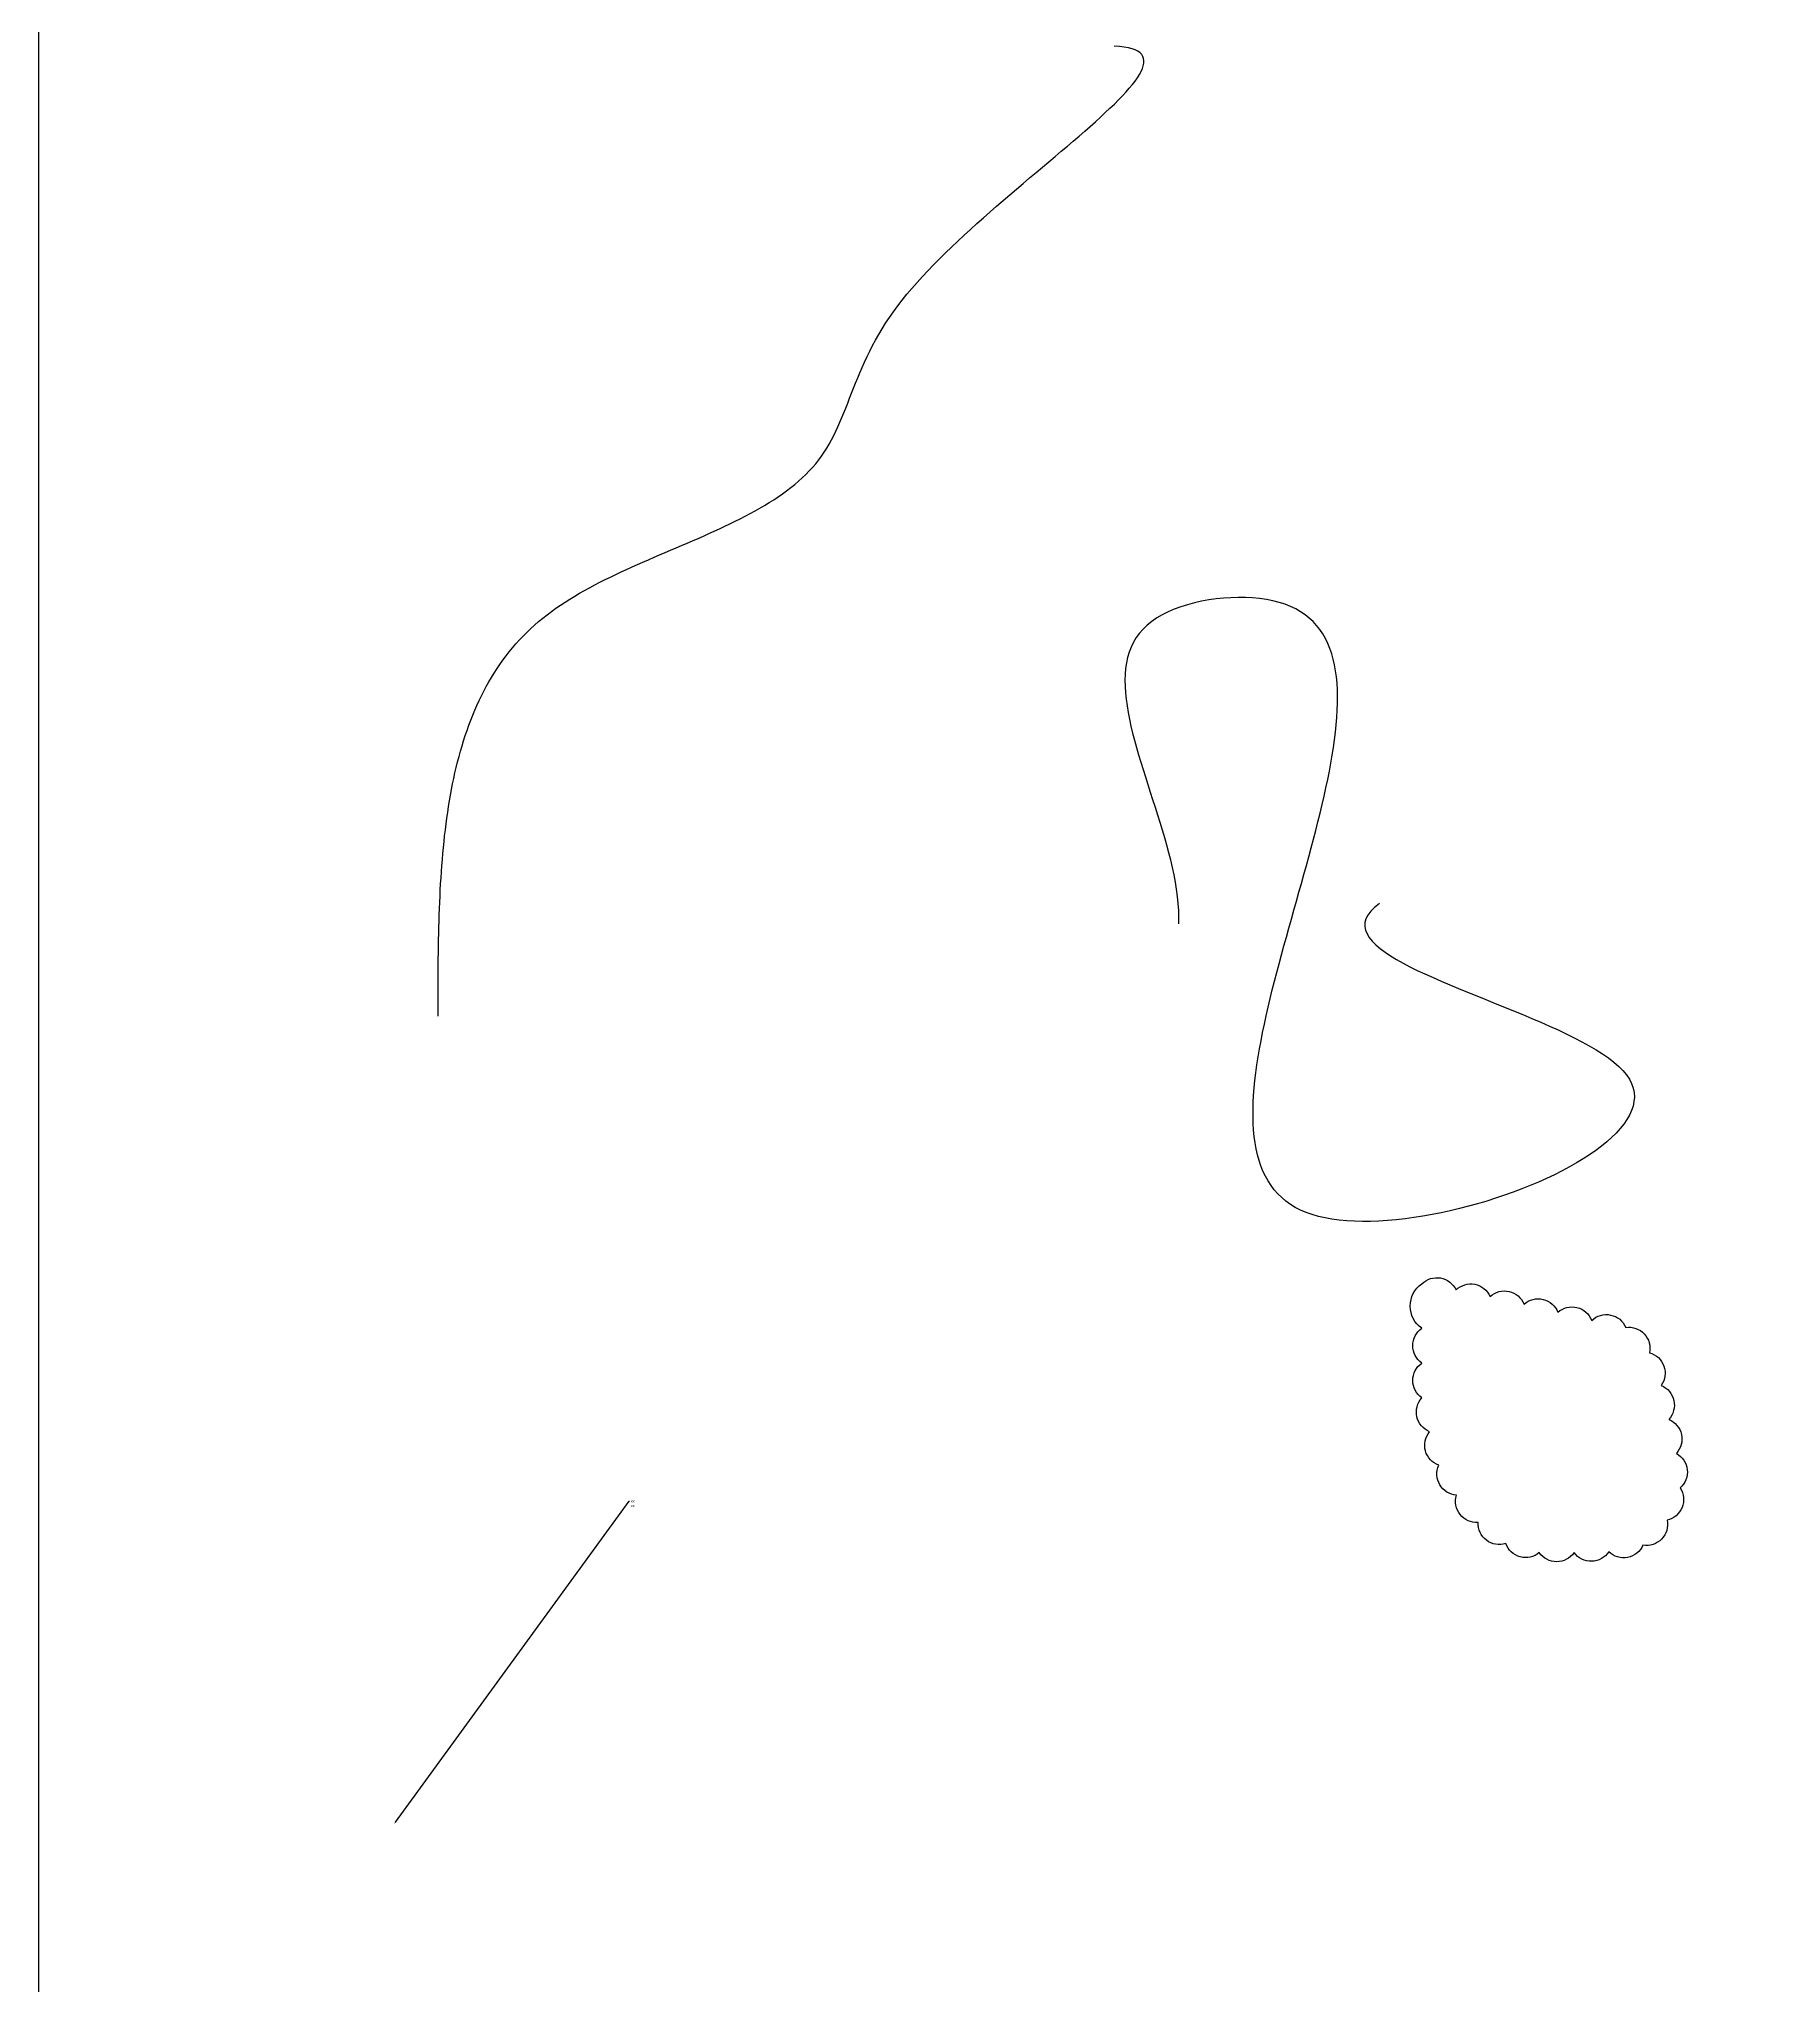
# Model space of a CAD drawing. Extents: x -2750778 to 860276, y -1983468 to 1712338.
# Drawn here: x -3088 to -585, y -89 to 2709 of the extents above; entities that cross this region are included whole.
import ezdxf

# ---------------------------------------------------------------- set-up
doc = ezdxf.new("R2010")
doc.units = 0
doc.layers.get('DEFPOINTS').update_dxf_attribs({"linetype": 'CONTINUOUS'})
doc.layers.add('TAVOLO_2', color=2, linetype='CONTINUOUS')
doc.layers.add('TAVOLO_3', color=4, linetype='CONTINUOUS')
doc.dimstyles.get("Standard").update_dxf_attribs({"dimtxt": 2.5, "dimasz": 2.5, "dimexe": 1.25, "dimexo": 0.625, "dimtad": 1, "dimcen": 2.5, "dimazin": 3, "dimtfac": 1, "dimtmove": 0, "dimatfit": 3})

# ---------------------------------------------------------------- blocks, each defined once
blk = doc.blocks.new('*U25')
at = {"layer": 'TAVOLO_3', "color": 0}
blk.add_text('4701,85', height=2.5, dxfattribs=at).set_placement((-795.7, 4622.4))
blk = doc.blocks.new('*D9')
at = {"layer": 'DEFPOINTS', "color": 0}
for p in [(-276.9, 4701.8), (-780.9, 4621.3), (0, 0)]:
    blk.add_point(p, dxfattribs=at)
at = {"layer": 'TAVOLO_3', "color": 0}
for p, q in [((-770.9, 4701.8), (-775.9, 4621.3)), ((-277.5, 4701.8), (-770.9, 4701.8)), ((-775.9, 4621.3), (-795.7, 4621.3))]:
    blk.add_line(p, q, dxfattribs=at)
at = {"layer": 'TAVOLO_3'}
blk.add_blockref('*U25', (0, 0), dxfattribs=at)
blk = doc.blocks.new('*U38')
at = {"layer": 'TAVOLO_3', "linetype": 'BYBLOCK'}
blk.add_line((-2239.5, 607.2), (-2239.1, 607.2), dxfattribs=at)
blk.add_lwpolyline([(-2575.4, 145.7), (-2239.5, 607.2)], dxfattribs=at)
at = {"layer": 'TAVOLO_3'}
blk.add_solid([(-2574.8, 145.3), (-2577.7, 142.4), (-2575.9, 146.1)], dxfattribs=at)
for p in [(-2237.1, 605.2), (-2237.1, 598.6)]:
    blk.add_text('xx', height=4, dxfattribs=at).set_placement(p)

msp = doc.modelspace()

# ---------------------------------------------------------------- linework, layer by layer
at = {"layer": 'TAVOLO_2'}
msp.add_lwpolyline([(-1099.847, 919.402, -0.52056705), (-1050.607, 910.72, -0.52056705), (-1001.486, 901.382, -0.52056705), (-952.732, 890.291, -0.52056705), (-904.113, 878.62, -0.52056705), (-855.494, 866.95, -0.52056705), (-806.52, 856.874, -0.52056705), (-772.345, 820.377, -0.52056705), (-755.463, 773.313, -0.52056705), (-744.674, 724.491, -0.52056705), (-733.83, 675.681, -0.52056705), (-728.403, 625.976, -0.52056705), (-747.014, 579.569, -0.52056705), (-781.789, 543.643, -0.52056705), (-830.883, 534.168, -0.52056705), (-880.87, 532.994, -0.52056705), (-930.87, 532.975, -0.52056705), (-979.135, 546.032, -0.52056705), (-1018.905, 576.335, -0.52056705), (-1049.966, 615.517, -0.52056705), (-1075.266, 658.644, -0.52056705), (-1088.674, 706.812, -0.52056705), (-1099.768, 755.566, -0.52056705), (-1099.834, 805.566, -0.52056705), (-1099.846, 855.566, -0.52056705)], format="xyb", close=True, dxfattribs=at)
msp.add_polyline3d([(-1160.71, 1466.3, 0), (-1167.73, 1460.73, 0), (-1173.28, 1455.2, 0), (-1177.39, 1449.71, 0), (-1180.14, 1444.26, 0), (-1181.58, 1438.83, 0), (-1181.76, 1433.44, 0), (-1180.74, 1428.08, 0), (-1178.58, 1422.74, 0), (-1175.32, 1417.42, 0), (-1171.04, 1412.12, 0), (-1165.78, 1406.84, 0), (-1159.59, 1401.58, 0), (-1152.54, 1396.32, 0), (-1144.69, 1391.08, 0), (-1136.08, 1385.85, 0), (-1126.77, 1380.62, 0), (-1116.82, 1375.39, 0), (-1106.29, 1370.16, 0), (-1095.23, 1364.93, 0), (-1083.7, 1359.7, 0), (-1071.75, 1354.46, 0), (-1059.44, 1349.2, 0), (-1046.82, 1343.94, 0), (-1033.95, 1338.66, 0), (-1020.9, 1333.36, 0), (-1007.7, 1328.04, 0), (-994.426, 1322.7, 0), (-981.126, 1317.34, 0), (-967.856, 1311.95, 0), (-954.673, 1306.52, 0), (-941.634, 1301.07, 0), (-928.793, 1295.58, 0), (-916.208, 1290.05, 0), (-903.933, 1284.48, 0), (-892.026, 1278.87, 0), (-880.541, 1273.21, 0), (-869.535, 1267.51, 0), (-859.064, 1261.75, 0), (-849.185, 1255.95, 0), (-839.952, 1250.08, 0), (-831.422, 1244.16, 0), (-823.651, 1238.18, 0), (-816.695, 1232.14, 0), (-810.609, 1226.03, 0), (-805.451, 1219.86, 0), (-801.273, 1213.61, 0), (-798.09, 1207.3, 0), (-795.872, 1200.93, 0), (-794.592, 1194.51, 0), (-794.218, 1188.05, 0), (-794.723, 1181.57, 0), (-796.076, 1175.07, 0), (-798.248, 1168.56, 0), (-801.209, 1162.05, 0), (-804.931, 1155.55, 0), (-809.383, 1149.07, 0), (-814.536, 1142.62, 0), (-820.361, 1136.2, 0), (-826.828, 1129.84, 0), (-833.909, 1123.54, 0), (-841.572, 1117.3, 0), (-849.79, 1111.14, 0), (-858.531, 1105.07, 0), (-867.768, 1099.09, 0), (-877.471, 1093.22, 0), (-887.61, 1087.47, 0), (-898.155, 1081.84, 0), (-909.078, 1076.34, 0), (-920.348, 1071, 0), (-931.937, 1065.8, 0), (-943.814, 1060.77, 0), (-955.951, 1055.92, 0), (-968.319, 1051.24, 0), (-980.886, 1046.76, 0), (-993.625, 1042.48, 0), (-1006.51, 1038.42, 0), (-1019.5, 1034.57, 0), (-1032.57, 1030.96, 0), (-1045.7, 1027.59, 0), (-1058.85, 1024.46, 0), (-1072, 1021.6, 0), (-1085.11, 1019.01, 0), (-1098.16, 1016.7, 0), (-1111.11, 1014.67, 0), (-1123.94, 1012.95, 0), (-1136.62, 1011.53, 0), (-1149.12, 1010.43, 0), (-1161.4, 1009.66, 0), (-1173.44, 1009.22, 0), (-1185.21, 1009.13, 0), (-1196.68, 1009.4, 0), (-1207.83, 1010.03, 0), (-1218.61, 1011.04, 0), (-1229, 1012.43, 0), (-1238.98, 1014.22, 0), (-1248.51, 1016.41, 0), (-1257.56, 1019.01, 0), (-1266.11, 1022.04, 0), (-1274.13, 1025.5, 0), (-1281.65, 1029.37, 0), (-1288.66, 1033.65, 0), (-1295.19, 1038.33, 0), (-1301.24, 1043.4, 0), (-1306.82, 1048.85, 0), (-1311.95, 1054.67, 0), (-1316.63, 1060.85, 0), (-1320.89, 1067.38, 0), (-1324.72, 1074.25, 0), (-1328.15, 1081.46, 0), (-1331.18, 1088.99, 0), (-1333.82, 1096.83, 0), (-1336.09, 1104.97, 0), (-1338, 1113.41, 0), (-1339.56, 1122.14, 0), (-1340.78, 1131.14, 0), (-1341.67, 1140.41, 0), (-1342.24, 1149.93, 0), (-1342.51, 1159.71, 0), (-1342.49, 1169.71, 0), (-1342.18, 1179.95, 0), (-1341.6, 1190.41, 0), (-1340.77, 1201.07, 0), (-1339.68, 1211.94, 0), (-1338.36, 1223, 0), (-1336.82, 1234.23, 0), (-1335.06, 1245.64, 0), (-1333.11, 1257.21, 0), (-1330.96, 1268.93, 0), (-1328.63, 1280.8, 0), (-1326.14, 1292.8, 0), (-1323.49, 1304.92, 0), (-1320.69, 1317.16, 0), (-1317.77, 1329.5, 0), (-1314.72, 1341.94, 0), (-1311.56, 1354.47, 0), (-1308.3, 1367.07, 0), (-1304.96, 1379.74, 0), (-1301.54, 1392.47, 0), (-1298.06, 1405.24, 0), (-1294.53, 1418.06, 0), (-1290.96, 1430.9, 0), (-1287.35, 1443.77, 0), (-1283.73, 1456.64, 0), (-1280.1, 1469.52, 0), (-1276.48, 1482.38, 0), (-1272.87, 1495.23, 0), (-1269.3, 1508.05, 0), (-1265.76, 1520.84, 0), (-1262.27, 1533.58, 0), (-1258.84, 1546.26, 0), (-1255.49, 1558.88, 0), (-1252.23, 1571.42, 0), (-1249.06, 1583.88, 0), (-1246, 1596.24, 0), (-1243.06, 1608.5, 0), (-1240.25, 1620.65, 0), (-1237.59, 1632.68, 0), (-1235.08, 1644.57, 0), (-1232.73, 1656.33, 0), (-1230.56, 1667.93, 0), (-1228.58, 1679.37, 0), (-1226.8, 1690.65, 0), (-1225.24, 1701.74, 0), (-1223.89, 1712.65, 0), (-1222.79, 1723.36, 0), (-1221.92, 1733.86, 0), (-1221.32, 1744.14, 0), (-1220.98, 1754.2, 0), (-1220.93, 1764.03, 0), (-1221.17, 1773.6, 0), (-1221.71, 1782.93, 0), (-1222.56, 1791.98, 0), (-1223.75, 1800.77, 0), (-1225.27, 1809.27, 0), (-1227.14, 1817.48, 0), (-1229.37, 1825.39, 0), (-1231.98, 1832.98, 0), (-1234.96, 1840.26, 0), (-1238.35, 1847.2, 0), (-1242.14, 1853.81, 0), (-1246.35, 1860.06, 0), (-1250.99, 1865.96, 0), (-1256.07, 1871.49, 0), (-1261.6, 1876.64, 0), (-1267.6, 1881.4, 0), (-1274.08, 1885.77, 0), (-1281.04, 1889.73, 0), (-1288.5, 1893.27, 0), (-1296.47, 1896.39, 0), (-1304.96, 1899.07, 0), (-1313.92, 1901.33, 0), (-1323.29, 1903.15, 0), (-1333.02, 1904.55, 0), (-1343.04, 1905.52, 0), (-1353.3, 1906.08, 0), (-1363.73, 1906.22, 0), (-1374.28, 1905.95, 0), (-1384.88, 1905.27, 0), (-1395.48, 1904.18, 0), (-1406.02, 1902.7, 0), (-1416.43, 1900.82, 0), (-1426.66, 1898.54, 0), (-1436.65, 1895.87, 0), (-1446.33, 1892.82, 0), (-1455.65, 1889.38, 0), (-1464.55, 1885.57, 0), (-1472.97, 1881.38, 0), (-1480.85, 1876.81, 0), (-1488.13, 1871.88, 0), (-1494.74, 1866.58, 0), (-1500.66, 1860.92, 0), (-1505.9, 1854.91, 0), (-1510.48, 1848.57, 0), (-1514.43, 1841.9, 0), (-1517.78, 1834.92, 0), (-1520.55, 1827.64, 0), (-1522.77, 1820.08, 0), (-1524.46, 1812.23, 0), (-1525.65, 1804.12, 0), (-1526.36, 1795.76, 0), (-1526.62, 1787.16, 0), (-1526.45, 1778.32, 0), (-1525.89, 1769.28, 0), (-1524.95, 1760.02, 0), (-1523.66, 1750.58, 0), (-1522.06, 1740.95, 0), (-1520.15, 1731.16, 0), (-1517.97, 1721.2, 0), (-1515.54, 1711.11, 0), (-1512.9, 1700.88, 0), (-1510.05, 1690.53, 0), (-1507.04, 1680.07, 0), (-1503.89, 1669.51, 0), (-1500.61, 1658.87, 0), (-1497.24, 1648.15, 0), (-1493.81, 1637.38, 0), (-1490.33, 1626.55, 0), (-1486.83, 1615.69, 0), (-1483.35, 1604.8, 0), (-1479.89, 1593.9, 0), (-1476.5, 1583, 0), (-1473.2, 1572.11, 0), (-1470, 1561.24, 0), (-1466.94, 1550.41, 0), (-1464.04, 1539.62, 0), (-1461.33, 1528.89, 0), (-1458.84, 1518.23, 0), (-1456.58, 1507.66, 0), (-1454.59, 1497.18, 0), (-1452.88, 1486.8, 0), (-1451.5, 1476.54, 0), (-1450.45, 1466.42, 0), (-1449.77, 1456.44, 0), (-1449.48, 1446.61, 0), (-1449.61, 1436.94, 0)], dxfattribs=at)
at = {"layer": 'TAVOLO_3'}
msp.add_lwpolyline([(-3088.145, 5441.204), (11211.63, 5441.204), (11211.63, -3064.577), (-3088.145, -3064.577)], close=True, dxfattribs=at)
msp.add_polyline3d([(-2514.29, 1304.4, 0), (-2514.28, 1313.57, 0), (-2514.26, 1322.73, 0), (-2514.24, 1331.89, 0), (-2514.21, 1341.04, 0), (-2514.18, 1350.19, 0), (-2514.13, 1359.32, 0), (-2514.07, 1368.45, 0), (-2513.99, 1377.57, 0), (-2513.89, 1386.68, 0), (-2513.77, 1395.77, 0), (-2513.63, 1404.84, 0), (-2513.47, 1413.9, 0), (-2513.28, 1422.94, 0), (-2513.06, 1431.96, 0), (-2512.8, 1440.95, 0), (-2512.52, 1449.92, 0), (-2512.2, 1458.87, 0), (-2511.84, 1467.79, 0), (-2511.44, 1476.68, 0), (-2511, 1485.54, 0), (-2510.51, 1494.37, 0), (-2509.98, 1503.17, 0), (-2509.4, 1511.94, 0), (-2508.76, 1520.66, 0), (-2508.08, 1529.35, 0), (-2507.34, 1538, 0), (-2506.54, 1546.61, 0), (-2505.68, 1555.18, 0), (-2504.76, 1563.7, 0), (-2503.77, 1572.18, 0), (-2502.72, 1580.61, 0), (-2501.6, 1588.99, 0), (-2500.41, 1597.32, 0), (-2499.15, 1605.6, 0), (-2497.81, 1613.83, 0), (-2496.39, 1622, 0), (-2494.9, 1630.12, 0), (-2493.32, 1638.17, 0), (-2491.66, 1646.17, 0), (-2489.91, 1654.11, 0), (-2488.08, 1661.98, 0), (-2486.15, 1669.79, 0), (-2484.14, 1677.54, 0), (-2482.02, 1685.21, 0), (-2479.81, 1692.82, 0), (-2477.51, 1700.36, 0), (-2475.09, 1707.83, 0), (-2472.58, 1715.22, 0), (-2469.96, 1722.54, 0), (-2467.23, 1729.78, 0), (-2464.4, 1736.94, 0), (-2461.45, 1744.02, 0), (-2458.38, 1751.02, 0), (-2455.2, 1757.94, 0), (-2451.9, 1764.78, 0), (-2448.48, 1771.53, 0), (-2444.94, 1778.19, 0), (-2441.27, 1784.76, 0), (-2437.47, 1791.24, 0), (-2433.54, 1797.63, 0), (-2429.48, 1803.92, 0), (-2425.29, 1810.12, 0), (-2420.96, 1816.22, 0), (-2416.49, 1822.23, 0), (-2411.89, 1828.13, 0), (-2407.13, 1833.94, 0), (-2402.24, 1839.64, 0), (-2397.19, 1845.23, 0), (-2392, 1850.72, 0), (-2386.65, 1856.1, 0), (-2381.16, 1861.37, 0), (-2375.5, 1866.53, 0), (-2369.69, 1871.58, 0), (-2363.71, 1876.51, 0), (-2357.58, 1881.33, 0), (-2351.29, 1886.05, 0), (-2344.86, 1890.65, 0), (-2338.29, 1895.16, 0), (-2331.58, 1899.56, 0), (-2324.75, 1903.88, 0), (-2317.8, 1908.11, 0), (-2310.73, 1912.25, 0), (-2303.56, 1916.32, 0), (-2296.29, 1920.31, 0), (-2288.93, 1924.23, 0), (-2281.48, 1928.08, 0), (-2273.95, 1931.88, 0), (-2266.35, 1935.61, 0), (-2258.68, 1939.3, 0), (-2250.96, 1942.93, 0), (-2243.18, 1946.52, 0), (-2235.36, 1950.07, 0), (-2227.5, 1953.58, 0), (-2219.61, 1957.07, 0), (-2211.69, 1960.52, 0), (-2203.75, 1963.96, 0), (-2195.81, 1967.37, 0), (-2187.85, 1970.78, 0), (-2179.9, 1974.17, 0), (-2171.96, 1977.56, 0), (-2164.03, 1980.95, 0), (-2156.13, 1984.34, 0), (-2148.25, 1987.74, 0), (-2140.41, 1991.15, 0), (-2132.62, 1994.58, 0), (-2124.87, 1998.03, 0), (-2117.18, 2001.5, 0), (-2109.55, 2005.01, 0), (-2101.99, 2008.55, 0), (-2094.5, 2012.12, 0), (-2087.1, 2015.74, 0), (-2079.79, 2019.41, 0), (-2072.58, 2023.13, 0), (-2065.46, 2026.91, 0), (-2058.46, 2030.75, 0), (-2051.58, 2034.65, 0), (-2044.82, 2038.62, 0), (-2038.18, 2042.66, 0), (-2031.69, 2046.78, 0), (-2025.34, 2050.99, 0), (-2019.14, 2055.28, 0), (-2013.1, 2059.66, 0), (-2007.22, 2064.14, 0), (-2001.51, 2068.71, 0), (-1995.98, 2073.39, 0), (-1990.63, 2078.18, 0), (-1985.48, 2083.08, 0), (-1980.52, 2088.1, 0), (-1975.76, 2093.24, 0), (-1971.22, 2098.51, 0), (-1966.9, 2103.9, 0), (-1962.8, 2109.43, 0), (-1958.92, 2115.1, 0), (-1955.25, 2120.9, 0), (-1951.76, 2126.83, 0), (-1948.43, 2132.89, 0), (-1945.25, 2139.08, 0), (-1942.19, 2145.38, 0), (-1939.23, 2151.81, 0), (-1936.36, 2158.35, 0), (-1933.55, 2165, 0), (-1930.78, 2171.76, 0), (-1928.04, 2178.63, 0), (-1925.29, 2185.6, 0), (-1922.53, 2192.67, 0), (-1919.73, 2199.84, 0), (-1916.88, 2207.11, 0), (-1913.94, 2214.46, 0), (-1910.91, 2221.91, 0), (-1907.76, 2229.44, 0), (-1904.47, 2237.05, 0), (-1901.02, 2244.74, 0), (-1897.39, 2252.51, 0), (-1893.57, 2260.35, 0), (-1889.52, 2268.27, 0), (-1885.24, 2276.24, 0), (-1880.7, 2284.29, 0), (-1875.87, 2292.39, 0), (-1870.75, 2300.56, 0), (-1865.31, 2308.77, 0), (-1859.52, 2317.04, 0), (-1853.38, 2325.36, 0), (-1846.9, 2333.73, 0), (-1840.07, 2342.13, 0), (-1832.94, 2350.56, 0), (-1825.52, 2359.02, 0), (-1817.82, 2367.5, 0), (-1809.87, 2376, 0), (-1801.68, 2384.51, 0), (-1793.28, 2393.02, 0), (-1784.68, 2401.53, 0), (-1775.9, 2410.03, 0), (-1766.96, 2418.52, 0), (-1757.89, 2426.98, 0), (-1748.69, 2435.43, 0), (-1739.4, 2443.84, 0), (-1730.02, 2452.22, 0), (-1720.58, 2460.55, 0), (-1711.1, 2468.84, 0), (-1701.59, 2477.07, 0), (-1692.08, 2485.24, 0), (-1682.58, 2493.35, 0), (-1673.11, 2501.39, 0), (-1663.7, 2509.35, 0), (-1654.36, 2517.23, 0), (-1645.11, 2525.02, 0), (-1635.97, 2532.71, 0), (-1626.96, 2540.31, 0), (-1618.1, 2547.8, 0), (-1609.4, 2555.18, 0), (-1600.9, 2562.44, 0), (-1592.59, 2569.58, 0), (-1584.52, 2576.6, 0), (-1576.68, 2583.47, 0), (-1569.11, 2590.21, 0), (-1561.83, 2596.81, 0), (-1554.84, 2603.25, 0), (-1548.18, 2609.53, 0), (-1541.85, 2615.65, 0), (-1535.89, 2621.6, 0), (-1530.3, 2627.38, 0), (-1525.11, 2632.98, 0), (-1520.34, 2638.39, 0), (-1516, 2643.62, 0), (-1512.12, 2648.64, 0), (-1508.71, 2653.46, 0), (-1505.8, 2658.07, 0), (-1503.4, 2662.47, 0), (-1501.53, 2666.65, 0), (-1500.21, 2670.6, 0), (-1499.46, 2674.32, 0), (-1499.3, 2677.8, 0), (-1499.75, 2681.04, 0), (-1500.83, 2684.02, 0), (-1502.55, 2686.76, 0), (-1504.94, 2689.23, 0), (-1508.01, 2691.44, 0), (-1511.79, 2693.38, 0), (-1516.29, 2695.03, 0), (-1521.54, 2696.41, 0), (-1527.54, 2697.49, 0), (-1534.33, 2698.28, 0), (-1541.92, 2698.77, 0)], dxfattribs=at)

# ---------------------------------------------------------------- block references
msp.add_blockref('*U38', (0, 0), dxfattribs=at)

# ---------------------------------------------------------------- dimensions: what is measured, and where the dimension line sits
dim = msp.add_ordinate_dim(feature_location=(-276.855, 4701.847), offset=(-504.078, -80.534), dtype=0, origin=(0, 0), dimstyle='Standard', dxfattribs=at)
dim.commit()
dim.dimension.update_dxf_attribs({"geometry": '*D9', "text_midpoint": (-788.641, 4623.396)})

doc.saveas('drawing.dxf')
